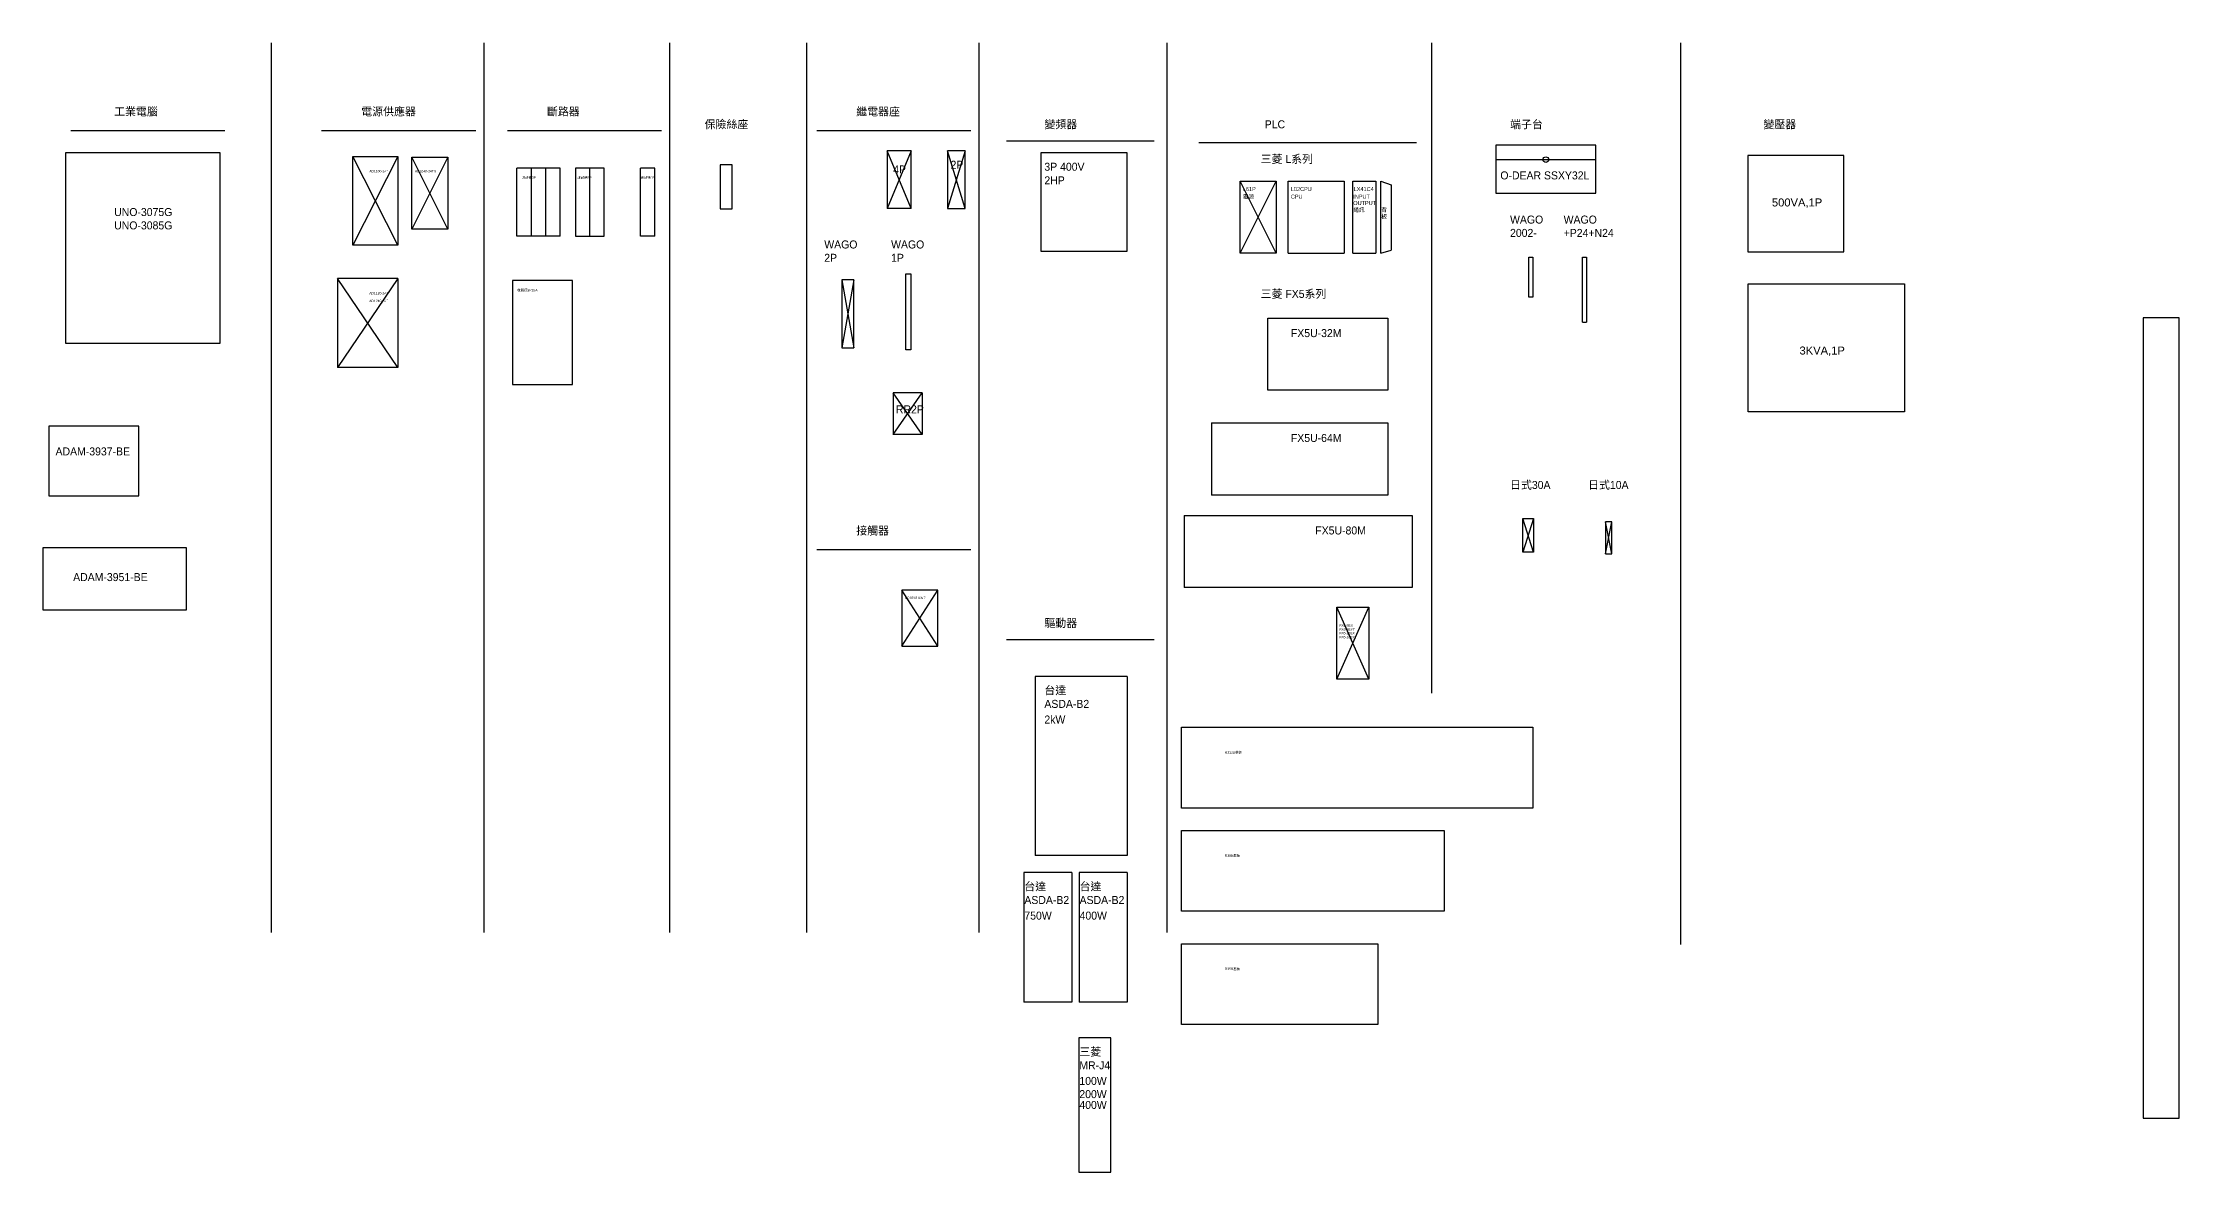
# Model space of a CAD drawing. Header units: millimetres. Extents: x -2287 to 3668, y -1364 to 3581.
# Drawn here: x -2287 to 382, y -1364 to 48 of the extents above; entities that cross this region are included whole.
import ezdxf

# ---------------------------------------------------------------- set-up
doc = ezdxf.new("R2010")
doc.units = ezdxf.units.MM
doc.styles.add('註記', font='arial.ttf', dxfattribs={"height": 3})

msp = doc.modelspace()

# ---------------------------------------------------------------- linework, layer by layer
for p, q in [((-2001.381, 47.5), (-2001.381, -1064)), ((-1736, 47.5), (-1736, -1064)), ((-1504, 47.5), (-1504, -1064)), ((-1332.5, 47.5), (-1332.5, -1064)), ((-1117.5, 47.5), (-1117.5, -1064)), ((-882.5, 47.5), (-882.5, -1064)), ((-552, 47.5), (-552, -765)), ((-240.5, 47.5), (-240.5, -1079)), ((-2059.5, -62.5), (-2252, -62.5)), ((-1746, -62.5), (-1938.5, -62.5)), ((-1514, -62.5), (-1706.5, -62.5)), ((-1127.5, -62.5), (-1320, -62.5)), ((-1083, -75), (-898.5, -75)), ((-570.5, -77.5), (-842.5, -77.5)), ((-2258.5, -90), (-2258.5, -328)), ((-2065.5, -90), (-2258.5, -90)), ((-2065.5, -328), (-2065.5, -90)), ((-1899.5, -205.5), (-1899.5, -94.5)), ((-1899.5, -94.5), (-1843.5, -94.5)), ((-1843.5, -94.5), (-1899.5, -205.5)), ((-1843.5, -205.5), (-1899.5, -94.5)), ((-1843.5, -94.5), (-1843.5, -205.5)), ((-1826, -185.5), (-1826, -95.5)), ((-1826, -95.5), (-1781, -95.5)), ((-1781, -185.5), (-1826, -95.5)), ((-1781, -95.5), (-1826, -185.5)), ((-1781, -95.5), (-1781, -185.5)), ((-1425.5, -105), (-1440.5, -105)), ((-1440.5, -105), (-1440.5, -160)), ((-1425.5, -160), (-1425.5, -105)), ((-1232, -87.5), (-1232, -159.5)), ((-1202, -87.5), (-1232, -87.5)), ((-1202, -87.5), (-1232, -159.5)), ((-1202, -159.5), (-1232, -87.5)), ((-1202, -159.5), (-1202, -87.5)), ((-1134.5, -87.5), (-1156.5, -87.5)), ((-1156.5, -87.5), (-1156.5, -159.5)), ((-1134.5, -87.5), (-1156.5, -159.5)), ((-1134.5, -159.5), (-1156.5, -87.5)), ((-1134.5, -159.5), (-1134.5, -87.5)), ((-932, -90), (-1040, -90)), ((-1040, -90), (-1040, -213)), ((-932, -213), (-932, -90)), ((-346.5, -80.5), (-471.5, -80.5)), ((-471.5, -80.5), (-471.5, -140.5)), ((-471.5, -98.5), (-346.5, -98.5)), ((-346.5, -140.5), (-346.5, -80.5)), ((-36.5, -93.5), (-156.5, -93.5)), ((-156.5, -93.5), (-156.5, -213.5)), ((-36.5, -213.5), (-36.5, -93.5)), ((-1694.5, -194), (-1694.5, -109)), ((-1640.5, -109), (-1694.5, -109)), ((-1676.5, -194), (-1676.5, -109)), ((-1658.5, -194), (-1658.5, -109)), ((-1640.5, -194), (-1640.5, -109)), ((-1585.5, -109), (-1621.5, -109)), ((-1621.5, -109), (-1621.5, -194)), ((-1603.5, -194), (-1603.5, -109)), ((-1585.5, -194), (-1585.5, -109)), ((-1540, -194), (-1540, -109)), ((-1522, -109), (-1540, -109)), ((-1522, -194), (-1522, -109)), ((-791, -125.5), (-746, -125.5)), ((-791, -215.5), (-791, -125.5)), ((-791, -215.5), (-746, -125.5)), ((-746, -215.5), (-791, -125.5)), ((-746, -125.5), (-746, -215.5)), ((-731, -215.5), (-731, -125.5)), ((-731, -125.5), (-661, -125.5)), ((-661, -125.5), (-661, -215.5)), ((-650, -215.5), (-650, -125.5)), ((-650, -125.5), (-621.5, -125.5)), ((-621.5, -125.5), (-621.5, -215.5)), ((-615, -215.5), (-615, -125.5)), ((-615, -125.5), (-602, -130)), ((-602, -130), (-602, -211.5)), ((-1440.5, -160), (-1425.5, -160)), ((-1202, -159.5), (-1232, -159.5)), ((-1156.5, -159.5), (-1134.5, -159.5)), ((-471.5, -140.5), (-346.5, -140.5)), ((-1781, -185.5), (-1826, -185.5)), ((-1843.5, -205.5), (-1899.5, -205.5)), ((-1640.5, -194), (-1694.5, -194)), ((-1621.5, -194), (-1585.5, -194)), ((-1522, -194), (-1540, -194)), ((-1040, -213), (-932, -213)), ((-615, -215.5), (-602, -211.5)), ((-156.5, -213.5), (-36.5, -213.5)), ((-746, -215.5), (-791, -215.5)), ((-731, -215.5), (-661, -215.5)), ((-650, -215.5), (-621.5, -215.5)), ((-430, -270.5), (-430, -220.5)), ((-430, -220.5), (-425, -220.5)), ((-425, -220.5), (-425, -270.5)), ((-363, -301.5), (-363, -220.5)), ((-363, -220.5), (-358, -220.5)), ((-358, -220.5), (-358, -301.5)), ((-1843.5, -247), (-1918.5, -247)), ((-1918.5, -247), (-1918.5, -358)), ((-1843.5, -247), (-1918.5, -358)), ((-1843.5, -358), (-1918.5, -247)), ((-1843.5, -247), (-1843.5, -358)), ((-1700, -249.5), (-1700, -379.5)), ((-1625, -249.5), (-1700, -249.5)), ((-1625, -379.5), (-1625, -249.5)), ((-1273.5, -248.5), (-1288.5, -248.5)), ((-1288.5, -248.5), (-1288.5, -333.5)), ((-1273.5, -248.5), (-1288.5, -333.5)), ((-1288.5, -248.5), (-1273.5, -333.5)), ((-1273.5, -333.5), (-1273.5, -248.5)), ((-1208.5, -336), (-1208.5, -241)), ((-1208.5, -241), (-1202.5, -241)), ((-1202.5, -241), (-1202.5, -336)), ((-156, -253.5), (39, -253.5)), ((-156, -413.5), (-156, -253.5)), ((39, -253.5), (39, -413.5)), ((-425, -270.5), (-430, -270.5)), ((-756.5, -386.5), (-756.5, -296.5)), ((-756.5, -296.5), (-606.5, -296.5)), ((-606.5, -296.5), (-606.5, -386.5)), ((-363, -301.5), (-358, -301.5)), ((382.5, -296), (337.5, -296)), ((337.5, -296), (337.5, -1296)), ((382.5, -1296), (382.5, -296)), ((-2258.5, -328), (-2065.5, -328)), ((-1288.5, -333.5), (-1273.5, -333.5)), ((-1202.5, -336), (-1208.5, -336)), ((-1843.5, -358), (-1918.5, -358)), ((-1700, -379.5), (-1625, -379.5)), ((-1188, -390), (-1224.5, -390)), ((-1224.5, -390), (-1224.5, -442)), ((-1224.5, -442), (-1188, -390)), ((-1188, -442), (-1224.5, -390)), ((-1188, -390), (-1188, -442)), ((-606.5, -386.5), (-756.5, -386.5)), ((39, -413.5), (-156, -413.5)), ((-2279.5, -431.5), (-2279.5, -518.7)), ((-2167, -431.5), (-2279.5, -431.5)), ((-2167, -518.7), (-2167, -431.5)), ((-1188, -442), (-1224.5, -442)), ((-826.5, -427.5), (-606.5, -427.5)), ((-826.5, -427.5), (-826.5, -517.5)), ((-606.5, -427.5), (-606.5, -517.5)), ((-2279.5, -518.7), (-2167, -518.7)), ((-606.5, -517.5), (-826.5, -517.5)), ((-861, -543), (-576, -543)), ((-861, -543), (-861, -633)), ((-576, -543), (-576, -633)), ((-437.5, -589), (-437.5, -547)), ((-437.5, -547), (-424.5, -547)), ((-424.5, -547), (-437.5, -589)), ((-424.5, -589), (-437.5, -547)), ((-424.5, -547), (-424.5, -589)), ((-326.5, -551), (-334.5, -551)), ((-334.5, -551), (-334.5, -591)), ((-334.5, -591), (-326.5, -551)), ((-326.5, -591), (-334.5, -551)), ((-326.5, -591), (-326.5, -551)), ((-2287, -583.5), (-2287, -661)), ((-2107.5, -583.5), (-2287, -583.5)), ((-2107.5, -661), (-2107.5, -583.5)), ((-1127.5, -586), (-1320, -586)), ((-424.5, -589), (-437.5, -589)), ((-334.5, -591), (-326.5, -591)), ((-1168.5, -636.5), (-1213.5, -636.5)), ((-1213.5, -636.5), (-1213.5, -706.5)), ((-1213.5, -706.5), (-1168.5, -636.5)), ((-1168.5, -706.5), (-1213.5, -636.5)), ((-1168.5, -706.5), (-1168.5, -636.5)), ((-576, -633), (-861, -633)), ((-2287, -661), (-2107.5, -661)), ((-670, -747.5), (-670, -657.5)), ((-670, -657.5), (-630, -657.5)), ((-670, -747.5), (-630, -657.5)), ((-630, -747.5), (-670, -657.5)), ((-630, -657.5), (-630, -747.5)), ((-1213.5, -706.5), (-1168.5, -706.5)), ((-1083, -698), (-898.5, -698)), ((-932, -744), (-1047, -744)), ((-1047, -744), (-1047, -968)), ((-932, -744), (-932, -968)), ((-630, -747.5), (-670, -747.5)), ((-864, -807.5), (-425, -807.5)), ((-864, -908.5), (-864, -807.5)), ((-425, -807.5), (-425, -908.5)), ((-425, -908.5), (-864, -908.5)), ((-864, -1037.5), (-864, -936.5)), ((-864, -936.5), (-536, -936.5)), ((-536, -936.5), (-536, -1037.5)), ((-932, -968), (-1047, -968)), ((-1001, -989), (-1061.2, -989)), ((-1061.2, -989), (-1061.2, -1151)), ((-1001, -989), (-1001, -1151)), ((-932, -989), (-992.2, -989)), ((-992.2, -989), (-992.2, -1151)), ((-932, -989), (-932, -1151)), ((-536, -1037.5), (-864, -1037.5)), ((-864, -1179), (-864, -1078)), ((-864, -1078), (-619, -1078)), ((-619, -1078), (-619, -1179)), ((-1001, -1151), (-1061.2, -1151)), ((-932, -1151), (-992.2, -1151)), ((-992.5, -1195.5), (-992.5, -1363.5)), ((-952.5, -1195.5), (-992.5, -1195.5)), ((-952.5, -1363.5), (-952.5, -1195.5)), ((-619, -1179), (-864, -1179)), ((337.5, -1296), (382.5, -1296)), ((-992.5, -1363.5), (-952.5, -1363.5))]:
    msp.add_line(p, q)
msp.add_circle((-409, -98.5), 3.5)

# ---------------------------------------------------------------- texts
at = {"attachment_point": 1, "style": '註記'}
for s, insert, char_height, width in [('{\\fPMingLiU|b0|i0|c136|p18;工業電腦}', (-2197.75, -33.5), 10, 88), ('{\\fPMingLiU|b0|i0|c136|p18;電源供應器}', (-1889, -33.5), 10, 88), ('{\\fPMingLiU|b0|i0|c136|p18;斷路器}', (-1657, -33.5), 10, 88), ('{\\fPMingLiU|b0|i0|c136|p18;保險絲座}', (-1460, -49.411), 10, 88), ('{\\fPMingLiU|b0|i0|c136|p18;繼電器座}', (-1270.5, -33.5), 10, 88), ('{\\fPMingLiU|b0|i0|c136|p18;變頻器}', (-1035.5, -49.411), 10, 57.5), ('{\\fPMingLiU|b0|i0|c136|p18;PLC}', (-760.162, -49.411), 10, 57.5), ('{\\fPMingLiU|b0|i0|c136|p18;端子台}', (-453.662, -49.411), 10, 57.5), ('{\\fPMingLiU|b0|i0|c136|p18;變壓器}', (-137.162, -49.411), 10, 57.5), ('{\\fPMingLiU|b0|i0|c136|p18;4P}', (-1224.367, -105.82), 10, 17), ('{\\fPMingLiU|b0|i0|c136|p18;2P}', (-1152.704, -99.923), 10, 17), ('{\\fPMingLiU|b0|i0|c136|p18;3P 400V}', (-1035.5, -102.411), 10, 57.5), ('{\\fPMingLiU|b0|i0|c136|p18;三菱 L系列}', (-765.298, -92.737), 10, 131.79797), ('AD1100-24F', (-1879, -111.5), 3, 37.5), ('AD1048-24FS', (-1822, -111.5), 3, 37.5), ('{\\fPMingLiU|b0|i0|c136|p18;施耐德}3P', (-1688.5, -119.5), 3, 29), ('{\\fPMingLiU|b0|i0|c136|p18;施耐德}2P', (-1619, -119.5), 3, 29), ('{\\fPMingLiU|b0|i0|c136|p18;施耐德}1P', (-1540, -119.5), 3, 29), ('{\\fPMingLiU|b0|i0|c136|p18;2HP}', (-1035.5, -119.411), 10, 57.5), ('{\\fPMingLiU|b0|i0|c136|p18;L61P}', (-787.5, -132.737), 5, 41.5), ('{\\fPMingLiU|b0|i0|c136|p18;L02CPU}', (-727.5, -132.737), 5, 41.5), ('{\\fPMingLiU|b0|i0|c136|p18;LX41C4}', (-649, -132.737), 5, 27.5), ('{\\fPMingLiU|b0|i0|c136|p18;O-DEAR SSXY32L}', (-465.758, -113.223), 10, 114.25814), ('{\\fPMingLiU|b0|i0|c136|p18;UNO-3075G\\PUNO-3085G}', (-2197.75, -159), 10, 88), ('{\\fPMingLiU|b0|i0|c136|p18;電源}', (-787.5, -142.237), 5, 41.5), ('{\\fPMingLiU|b0|i0|c136|p18;CPU}', (-727.5, -142.237), 5, 41.5), ('{\\fPMingLiU|b0|i0|c136|p18;通訊}', (-649.5, -158.737), 5, 28), ('{\\fPMingLiU|b0|i0|c136|p18;OUTPUT}', (-649.5, -150.237), 5, 28), ('{\\fPMingLiU|b0|i0|c136|p18;INPUT}', (-649.5, -142.237), 5, 28), ('{\\fPMingLiU|b0|i0|c136|p18;背\\P板}', (-614.5, -158.737), 5, 12.5), ('500VA,1P', (-126.5, -147), 10, 57.5), ('{\\fPMingLiU|b0|i0|c136|p18;WAGO 2002-}', (-453.662, -168.411), 10, 57.5), ('{\\fPMingLiU|b0|i0|c136|p18;WAGO +P24+N24}', (-386.662, -168.411), 10, 57.5), ('{\\fPMingLiU|b0|i0|c136|p18;WAGO\\P2P}', (-1310.5, -199.5), 10, 54.5), ('{\\fPMingLiU|b0|i0|c136|p18;WAGO\\P1P}', (-1227, -199.5), 10, 54.5), ('AD1120-24F', (-1879, -264), 3, 37.5), ('{\\fPMingLiU|b0|i0|c136|p18;施耐德}3P15A', (-1694, -260), 3, 29), ('{\\fPMingLiU|b0|i0|c136|p18;三菱 FX5系列}', (-765.298, -261.237), 10, 131.79797), ('AD1240-24F', (-1879, -273.5), 3, 37.5), ('{\\fPMingLiU|b0|i0|c136|p18;FX5U-32M}', (-727.5, -310.237), 10, 41.5), ('3KVA,1P', (-92, -332), 10, 57.5), ('{\\fPMingLiU|b0|i0|c136|p18;RR2P}', (-1221, -405.5), 10, 33), ('{\\fPMingLiU|b0|i0|c136|p18;FX5U-64M}', (-727.5, -441.237), 10, 41.5), ('{\\fPMingLiU|b0|i0|c136|p18;ADAM-3937-BE}', (-2271, -458), 10, 88), ('{\\fPMingLiU|b0|i0|c136|p18;日式30A}', (-453.662, -499.911), 10, 57.5), ('{\\fPMingLiU|b0|i0|c136|p18;日式10A}', (-356.162, -499.911), 10, 57.5), ('{\\fPMingLiU|b0|i0|c136|p18;接觸器}', (-1270.5, -557), 10, 88), ('{\\fPMingLiU|b0|i0|c136|p18;FX5U-80M}', (-697, -556.737), 10, 41.5), ('{\\fPMingLiU|b0|i0|c136|p18;ADAM-3951-BE}', (-2249, -615), 10, 88), ('LC1E1810M7', (-1209.5, -644.5), 3, 37), ('{\\fPMingLiU|b0|i0|c136|p18;驅動器}', (-1035.5, -672.411), 10, 57.5), ('FX5-8EX', (-667, -679), 3, 34), ('FX5-8EYT', (-667, -684), 3, 34), ('FX5-16EX', (-667, -688.5), 3, 34), ('FX5-16EYT', (-667, -693.5), 3, 34), ('{\\fPMingLiU|b0|i0|c136|p18;ASDA-B2}', (-1035.5, -773.411), 10, 57.5), ('{\\fPMingLiU|b0|i0|c136|p18;台達}', (-1035.5, -756.411), 10, 57.5), ('{\\fPMingLiU|b0|i0|c136|p18;2kW}', (-1035.5, -792.911), 10, 57.5), ('R312B{\\fPMingLiU|b0|i0|c136|p18;基板}', (-810, -837.5), 3, 34), ('R38B{\\fPMingLiU|b0|i0|c136|p18;基板}', (-810, -966.5), 3, 34), ('{\\fPMingLiU|b0|i0|c136|p18;台達}', (-1060.5, -1001.411), 10, 57.5), ('{\\fPMingLiU|b0|i0|c136|p18;台達}', (-991.5, -1001.411), 10, 57.5), ('{\\fPMingLiU|b0|i0|c136|p18;ASDA-B2}', (-1060.5, -1018.411), 10, 57.5), ('{\\fPMingLiU|b0|i0|c136|p18;750W}', (-1060.5, -1037.911), 10, 57.5), ('{\\fPMingLiU|b0|i0|c136|p18;ASDA-B2}', (-991.5, -1018.411), 10, 57.5), ('{\\fPMingLiU|b0|i0|c136|p18;400W}', (-991.5, -1037.911), 10, 57.5), ('R35B{\\fPMingLiU|b0|i0|c136|p18;基板}', (-810, -1108), 3, 34), ('{\\fPMingLiU|b0|i0|c136|p18;三菱}', (-991.8, -1207.911), 10, 57.5), ('{\\fPMingLiU|b0|i0|c136|p18;MR-J4}', (-991.8, -1224.911), 10, 57.5), ('{\\fPMingLiU|b0|i0|c136|p18;100W}', (-991.8, -1244.411), 10, 57.5), ('{\\fPMingLiU|b0|i0|c136|p18;400W}', (-991.8, -1274.411), 10, 57.5), ('{\\fPMingLiU|b0|i0|c136|p18;200W}', (-991.8, -1260.911), 10, 57.5)]:
    msp.add_mtext(s, dxfattribs=dict(at, insert=insert, char_height=char_height, width=width))

doc.saveas('drawing.dxf')
